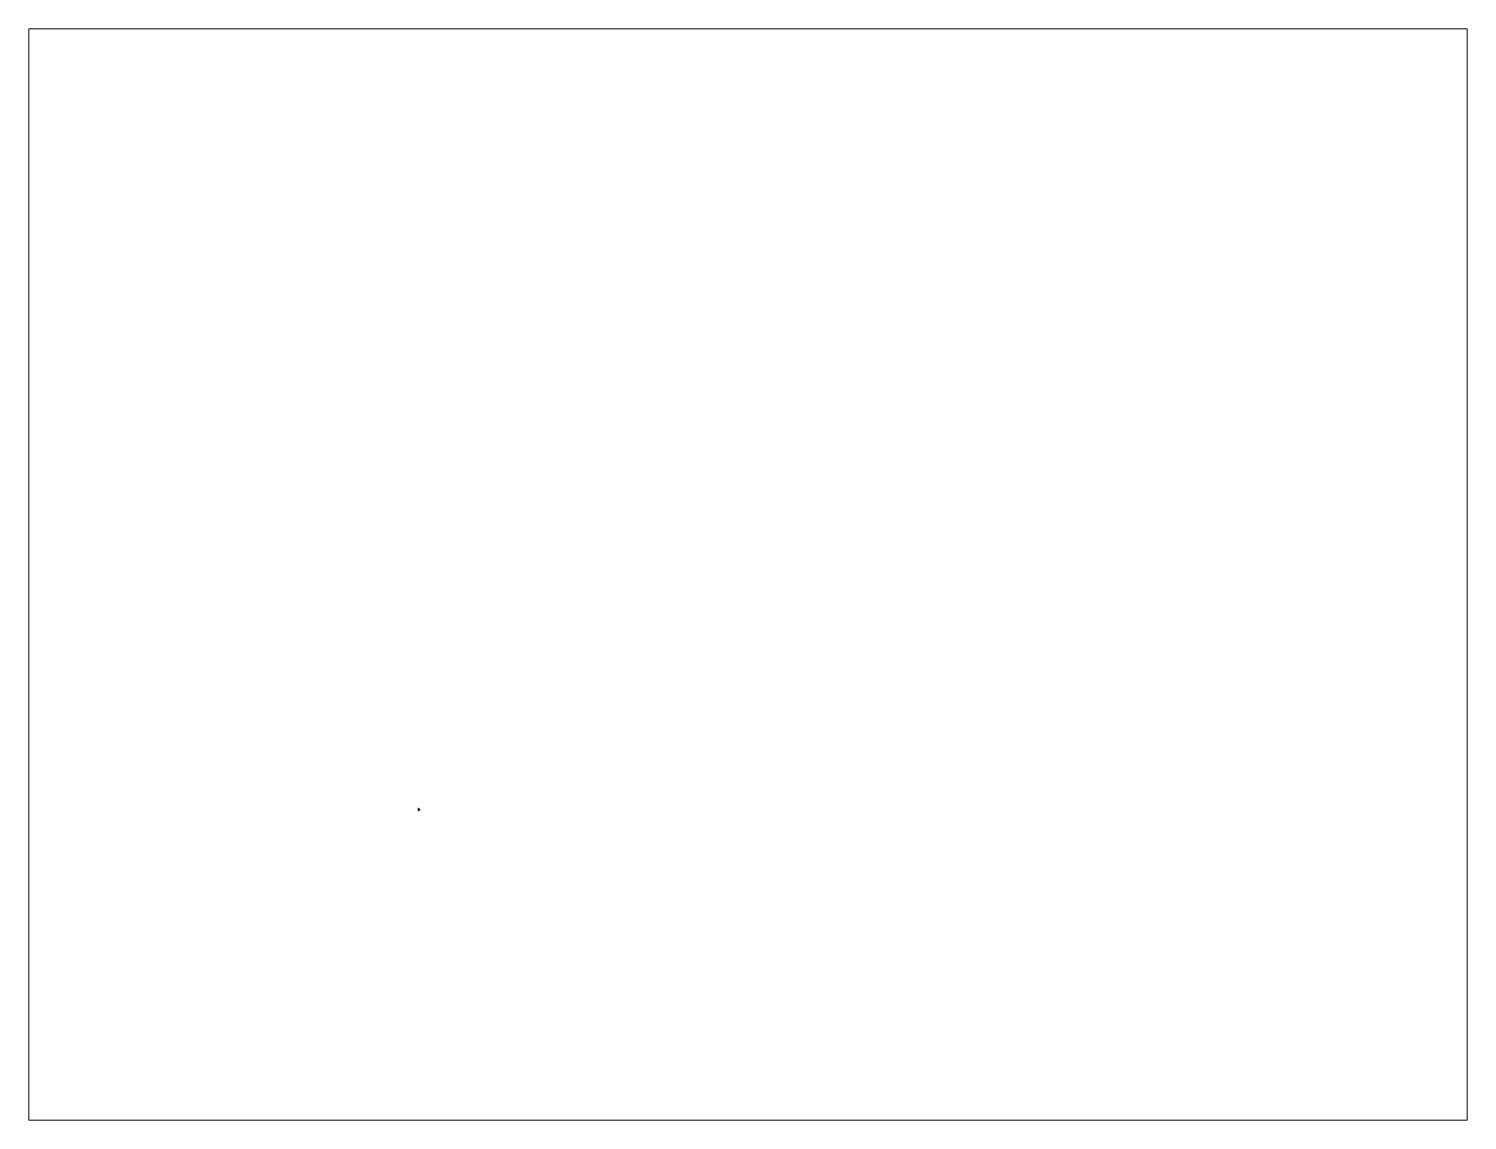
# Paper-space layout 'Layout1' of a CAD drawing. Header units: millimetres. Extents: x 26 to 231, y 20 to 176.
# The model-space entities are those that its viewports show. They can reach past a viewport. Long polylines and large blocks are cut down to what shows.
import ezdxf

# ---------------------------------------------------------------- set-up
doc = ezdxf.new("R2010")
doc.units = ezdxf.units.MM
doc.header["$LTSCALE"] = 0.5
doc.linetypes.add('DASHED', pattern=[0.75, 0.5, -0.25])
doc.layers.get('0').update_dxf_attribs({"color": 4})
for name, color, linetype in [('AXIS', 1, 'Continuous'), ('SUPPORT-2', 6, 'Continuous'), ('SUPPORT_', 6, 'DASHED')]:
    doc.layers.add(name, color=color, linetype=linetype)
doc.layers.add('RITUH', color=6, linetype='Continuous', lineweight=13)

# ---------------------------------------------------------------- blocks, each defined once
blk = doc.blocks.new('*U3')
at = {"flags": 128}
for points in [[(4, 4), (-3, 4)], [(3, 3), (3, 5)], [(4, -4), (-3, -4)], [(3, -3), (3, -5)]]:
    blk.add_lwpolyline(points, dxfattribs=at)
for points in [[(0, -8), (1, -8), (1, 8), (0, 8)], [(4, 0), (4, 1), (8, 1), (8, 0)], [(5, 1), (5, 1), (7, 1), (8, 1), (8, 2), (7, 2), (5, 2), (5, 2)], [(7, 0), (5, 0), (5, -2), (7, -2)], [(4, -2), (4, -2), (8, -2), (8, -2)], [(5, -2), (5, -2), (7, -2), (8, -2), (8, -3), (7, -3), (5, -3), (5, -3)]]:
    blk.add_lwpolyline(points, close=True)
for points in [[(7, -1), (11, -1), (11, 0), (1, 0), (1, -1), (5, -1)], [(5, 1), (5, 2)], [(6, 3), (6, 2)], [(6, 2), (6, 3)], [(6, 2), (6, 3), (6, 3), (6, 3), (6, 3), (6, 2)], [(6, 3), (6, 3)], [(7, 1), (7, 2)], [(3, -1), (3, -2), (13, -2), (13, -1), (11, -1)], [(5, -2), (5, -3)], [(7, -2), (7, -3)]]:
    blk.add_lwpolyline(points)
for centre, radius, start, end in [((5, 1), 0.388, 14.6226, 165.3774), ((5, 1), 0.388, 194.6226, 345.3774), ((6, 1), 1.12, 47.7583, 132.2417), ((6, 2), 1.12, 227.7583, 312.2417), ((7, 1), 0.388, 14.6226, 165.3774), ((7, 1), 0.388, 194.6226, 345.3774), ((5, -2), 0.388, 14.6226, 165.3774), ((5, -2), 0.388, 194.6226, 345.3774), ((6, -3), 1.12, 47.7583, 132.2417), ((6, -2), 1.12, 227.7583, 312.2417), ((7, -2), 0.388, 14.6226, 165.3774), ((7, -2), 0.388, 194.6226, 345.3774)]:
    blk.add_arc(centre, radius, start, end)
at = {"layer": 'AXIS', "flags": 128}
for points in [[(13, 0), (-2, 0)], [(6, 3), (6, -3)], [(6, 3), (6, -3)]]:
    blk.add_lwpolyline(points, dxfattribs=at)
at = {"layer": 'RITUH', "const_width": 1.01, "flags": 128}
for points in [[(2, 0, 0.414214), (1, 1)], [(2, -1, -0.414214), (1, -1)], [(2, -1, 0.414214), (3, -1)]]:
    blk.add_lwpolyline(points, format="xyb", dxfattribs=at)
at = {"layer": 'SUPPORT-2', "const_width": 1, "flags": 128}
blk.add_lwpolyline([(11, -1, 0.414214), (11, 0)], format="xyb", dxfattribs=at)
at = {"layer": 'SUPPORT_'}
for points in [[(4, 0), (4, 1), (8, 1), (8, 0)], [(5, 1), (5, 1), (7, 1), (8, 1), (8, 2), (7, 2), (5, 2), (5, 2)], [(7, 0), (5, 0), (5, -2), (7, -2)], [(4, -2), (4, -2), (8, -2), (8, -2)], [(5, -2), (5, -2), (7, -2), (8, -2), (8, -3), (7, -3), (5, -3), (5, -3)]]:
    blk.add_lwpolyline(points, close=True, dxfattribs=at)
for points in [[(5, 1), (5, 2)], [(6, 3), (6, 2)], [(6, 2), (6, 3)], [(6, 2), (6, 3), (6, 3), (6, 3), (6, 3), (6, 2)], [(6, 3), (6, 3)], [(7, 1), (7, 2)], [(5, -2), (5, -3)], [(7, -2), (7, -3)]]:
    blk.add_lwpolyline(points, dxfattribs=at)
at = {"layer": 'SUPPORT_', "ltscale": 2}
blk.add_lwpolyline([(5, -1), (7, -1)], dxfattribs=at)
at = {"layer": 'SUPPORT_'}
for centre, radius, start, end in [((5, 1), 0.388, 14.6226, 165.3774), ((5, 1), 0.388, 194.6226, 345.3774), ((6, 1), 1.12, 47.7583, 132.2417), ((6, 2), 1.12, 227.7583, 312.2417), ((7, 1), 0.388, 14.6226, 165.3774), ((7, 1), 0.388, 194.6226, 345.3774), ((5, -2), 0.388, 14.6226, 165.3774), ((5, -2), 0.388, 194.6226, 345.3774), ((6, -3), 1.12, 47.7583, 132.2417), ((6, -2), 1.12, 227.7583, 312.2417), ((7, -2), 0.388, 14.6226, 165.3774), ((7, -2), 0.388, 194.6226, 345.3774)]:
    blk.add_arc(centre, radius, start, end, dxfattribs=at)

msp = doc.modelspace()

# ---------------------------------------------------------------- block references
msp.add_blockref('*U3', (-1, 0))

psp = doc.layouts.get("Layout1")

# ---------------------------------------------------------------- viewports
at = {"layer": '0'}
psp.add_viewport(center=(128.5, 97.5), size=(205.6, 156), view_center_point=(2604.61, 1857.4), view_height=8625.2105, dxfattribs=at)

doc.saveas('drawing.dxf')
